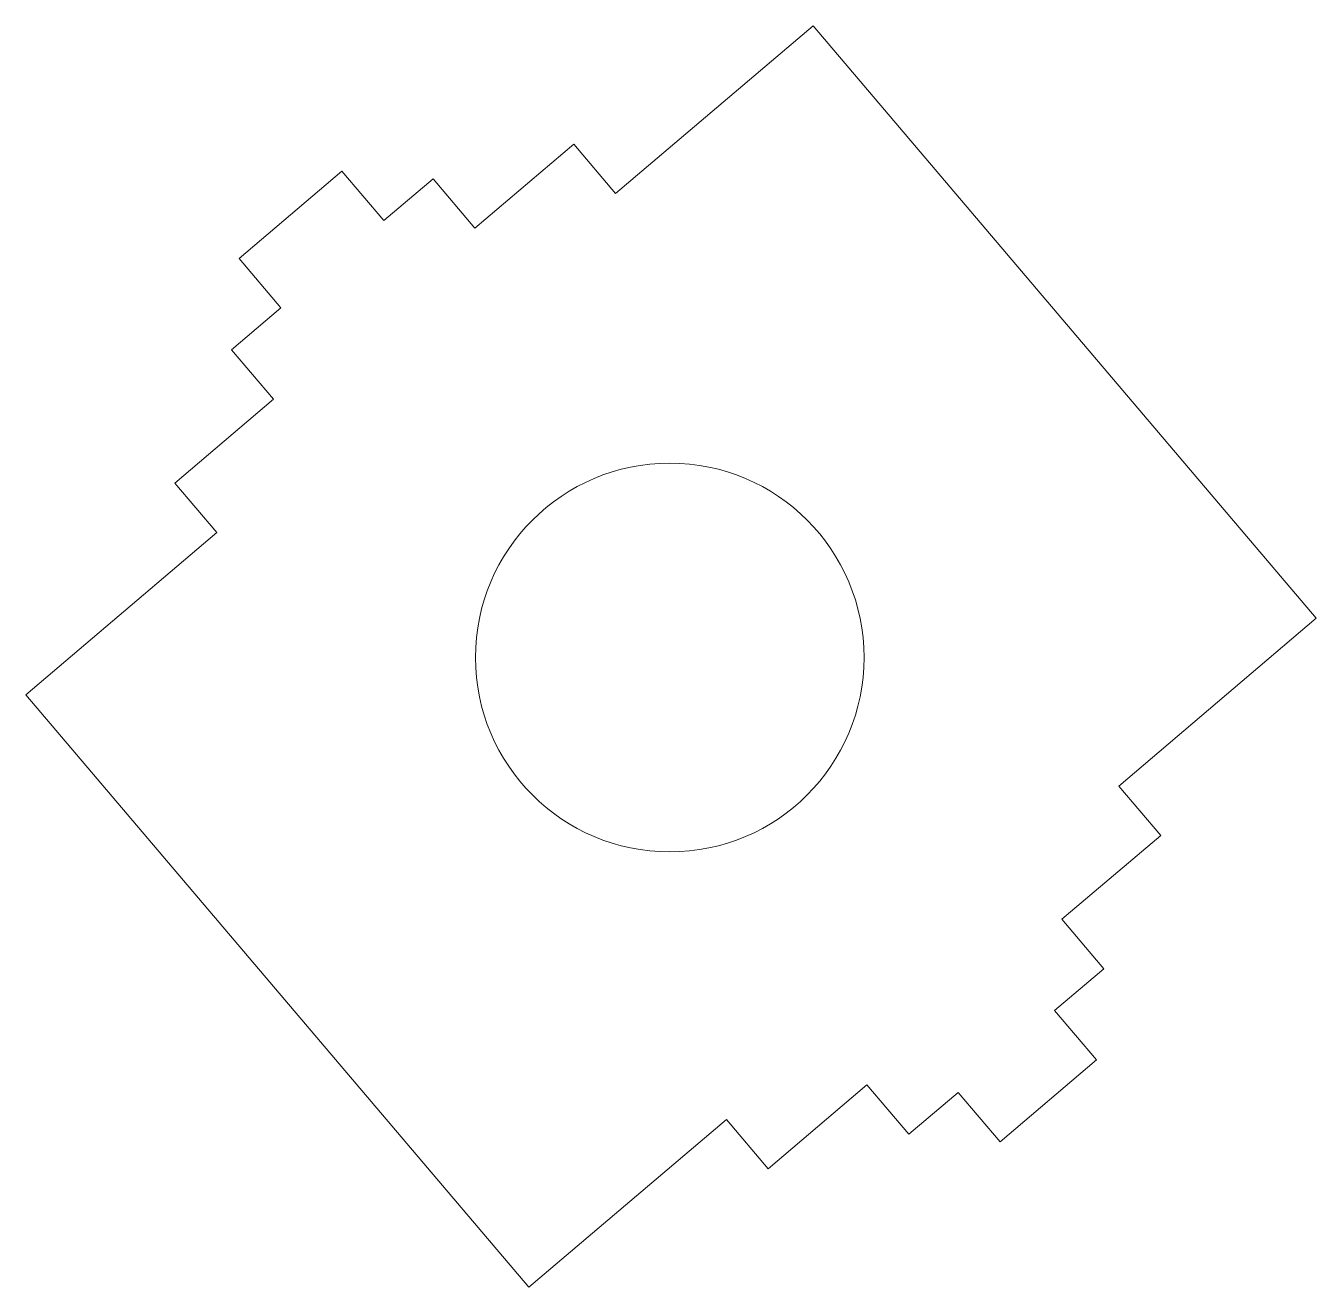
# Model space of a CAD drawing. Header units: inches. Extents: x 0.82 to 3.31, y 1.52 to 3.96.
import ezdxf

# ---------------------------------------------------------------- set-up
doc = ezdxf.new("R2010")
doc.units = ezdxf.units.IN
doc.header["$MEASUREMENT"] = 0

msp = doc.modelspace()

# ---------------------------------------------------------------- linework, layer by layer
at = {"color": 7, "linetype": 'Continuous', "lineweight": 15}
for p, q in [((1.9622, 3.6348), (2.3433, 3.9585)), ((3.3144, 2.8152), (2.3433, 3.9585)), ((1.6907, 3.5682), (1.8813, 3.73)), ((1.8813, 3.73), (1.9622, 3.6348)), ((1.4336, 3.6778), (1.2353, 3.5093)), ((1.4336, 3.6778), (1.5145, 3.5825)), ((1.5145, 3.5825), (1.6098, 3.6635)), ((1.6098, 3.6635), (1.6907, 3.5682)), ((1.3162, 3.414), (1.2353, 3.5093)), ((1.2209, 3.3331), (1.3162, 3.414)), ((1.3018, 3.2379), (1.2209, 3.3331)), ((1.1113, 3.076), (1.3018, 3.2379)), ((1.1922, 2.9807), (1.1113, 3.076)), ((0.8237, 2.6677), (1.1922, 2.9807)), ((3.3144, 2.8152), (2.9333, 2.4915)), ((1.7948, 1.5245), (0.8237, 2.6677)), ((2.9333, 2.4915), (3.0142, 2.3962)), ((3.0142, 2.3962), (2.8237, 2.2344)), ((2.8237, 2.2344), (2.9046, 2.1391)), ((2.9046, 2.1391), (2.8093, 2.0582)), ((2.8093, 2.0582), (2.8902, 1.9629)), ((2.8902, 1.9629), (2.7045, 1.8051)), ((2.4473, 1.9148), (2.2568, 1.7529)), ((2.5283, 1.8195), (2.4473, 1.9148)), ((2.6235, 1.9004), (2.5283, 1.8195)), ((2.7045, 1.8051), (2.6235, 1.9004)), ((2.1759, 1.8482), (1.7948, 1.5245)), ((2.2568, 1.7529), (2.1759, 1.8482))]:
    msp.add_line(p, q, dxfattribs=at)
msp.add_circle((2.0667, 2.7395), 0.375, dxfattribs=at)

doc.saveas('drawing.dxf')
